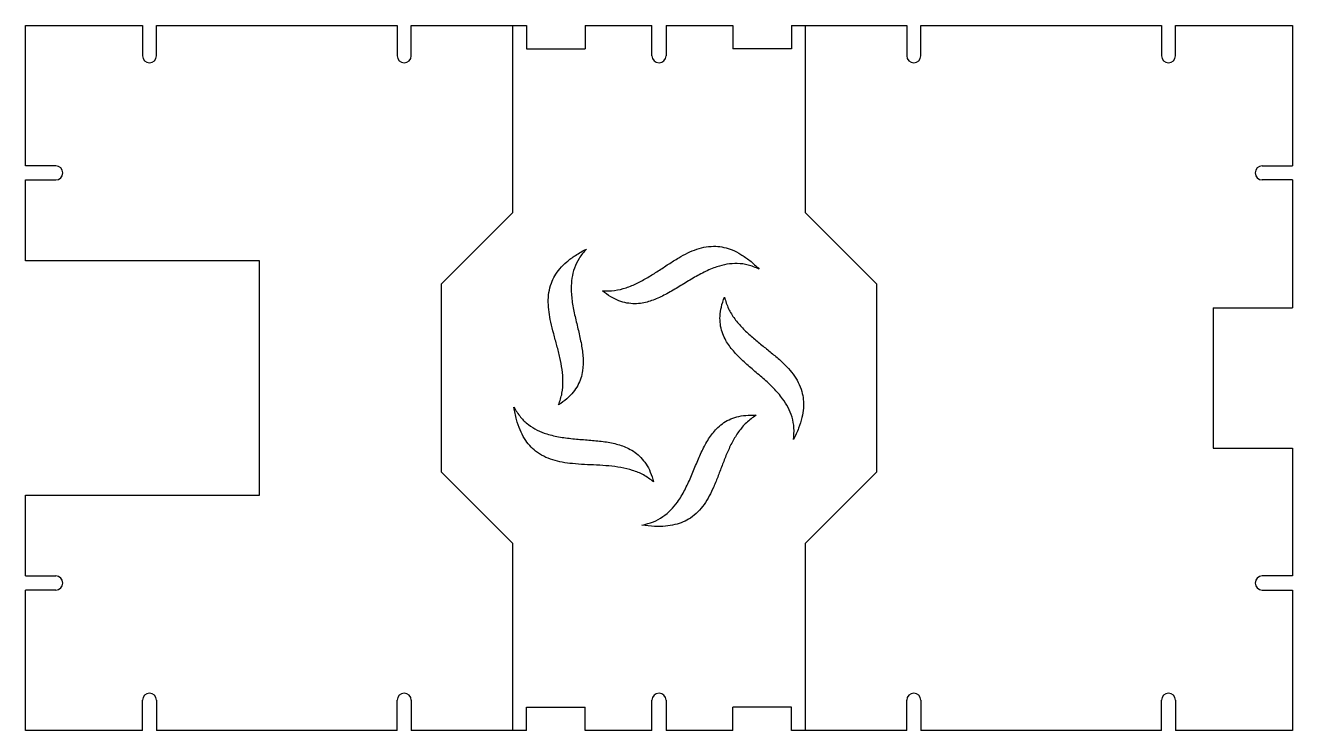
# Model space of a CAD drawing. Header units: millimetres. Extents: x -246 to 295, y -713 to -412.
import ezdxf

# ---------------------------------------------------------------- set-up
doc = ezdxf.new("R2010")
doc.units = ezdxf.units.MM

msp = doc.modelspace()

# ---------------------------------------------------------------- linework, layer by layer
at = {"color": 7, "linetype": 'Continuous', "lineweight": 25}
for p, q in [((-246.45, -471.9), (-246.45, -411.9)), ((-246.45, -411.9), (-196.45, -411.9)), ((-196.45, -411.9), (-196.45, -424.9)), ((-190.45, -424.9), (-190.45, -411.9)), ((-190.45, -411.9), (-87.7, -411.9)), ((-87.7, -411.9), (-87.7, -424.9)), ((-81.7, -411.9), (-32.45, -411.9)), ((-81.7, -424.9), (-81.7, -411.9)), ((-38.45, -411.9), (-38.45, -491.9)), ((-32.45, -411.9), (-32.45, -421.9)), ((-7.45, -411.9), (-7.45, -421.9)), ((-7.45, -411.9), (21.05, -411.9)), ((21.05, -424.9), (21.05, -411.9)), ((27.05, -411.9), (27.05, -424.9)), ((27.05, -411.9), (55.55, -411.9)), ((55.55, -411.9), (55.55, -421.9)), ((80.55, -411.9), (80.55, -421.9)), ((80.55, -411.9), (129.8, -411.9)), ((86.55, -491.9), (86.55, -411.9)), ((129.8, -411.9), (129.8, -424.9)), ((135.8, -424.9), (135.8, -411.9)), ((135.8, -411.9), (238.55, -411.9)), ((238.55, -411.9), (238.55, -424.9)), ((244.55, -424.9), (244.55, -411.9)), ((244.55, -411.9), (294.55, -411.9)), ((294.55, -411.9), (294.55, -471.9)), ((-32.45, -421.9), (-7.45, -421.9)), ((80.55, -421.9), (55.55, -421.9)), ((-233.45, -471.9), (-246.45, -471.9)), ((281.55, -471.9), (294.55, -471.9)), ((-246.45, -512.4), (-246.45, -477.9)), ((-246.45, -477.9), (-233.45, -477.9)), ((294.55, -477.9), (281.55, -477.9)), ((294.55, -477.9), (294.55, -532.4)), ((-38.45, -491.9), (-68.95, -522.4)), ((117.05, -522.4), (86.55, -491.9)), ((-146.45, -512.4), (-246.45, -512.4)), ((-146.45, -612.4), (-146.45, -512.4)), ((-68.95, -522.4), (-68.95, -602.4)), ((117.05, -602.4), (117.05, -522.4)), ((260.55, -532.4), (294.55, -532.4)), ((260.55, -532.4), (260.55, -592.4)), ((260.55, -592.4), (294.55, -592.4)), ((294.55, -592.4), (294.55, -646.9)), ((-68.95, -602.4), (-38.45, -632.9)), ((86.55, -632.9), (117.05, -602.4)), ((-246.45, -646.9), (-246.45, -612.4)), ((-246.45, -612.4), (-146.45, -612.4)), ((-38.45, -632.9), (-38.45, -712.9)), ((86.55, -712.9), (86.55, -632.9)), ((-246.45, -646.9), (-233.45, -646.9)), ((294.55, -646.9), (281.55, -646.9)), ((-246.45, -712.9), (-246.45, -652.9)), ((-233.45, -652.9), (-246.45, -652.9)), ((281.55, -652.9), (294.55, -652.9)), ((294.55, -652.9), (294.55, -712.9)), ((-196.45, -712.9), (-196.45, -699.9)), ((-190.45, -699.9), (-190.45, -712.9)), ((-87.7, -712.9), (-87.7, -699.9)), ((-81.7, -699.9), (-81.7, -712.9)), ((-32.45, -702.9), (-7.45, -702.9)), ((-32.45, -712.9), (-32.45, -702.9)), ((-7.45, -712.9), (-7.45, -702.9)), ((21.05, -712.9), (21.05, -699.9)), ((27.05, -699.9), (27.05, -712.9)), ((80.55, -702.9), (55.55, -702.9)), ((55.55, -712.9), (55.55, -702.9)), ((80.55, -712.9), (80.55, -702.9)), ((129.8, -712.9), (129.8, -699.9)), ((135.8, -699.9), (135.8, -712.9)), ((238.55, -712.9), (238.55, -699.9)), ((244.55, -699.9), (244.55, -712.9)), ((-196.45, -712.9), (-246.45, -712.9)), ((-87.7, -712.9), (-190.45, -712.9)), ((-32.45, -712.9), (-81.7, -712.9)), ((21.05, -712.9), (-7.45, -712.9)), ((55.55, -712.9), (27.05, -712.9)), ((129.8, -712.9), (80.55, -712.9)), ((238.55, -712.9), (135.8, -712.9)), ((294.55, -712.9), (244.55, -712.9))]:
    msp.add_line(p, q, dxfattribs=at)
for centre, start, end in [((-193.45, -424.9), 180, 0), ((-84.7, -424.9), 180, 0), ((24.05, -424.9), 180, 0), ((132.8, -424.9), 180, 360), ((241.55, -424.9), 180, 0), ((-233.45, -474.9), 270, 90), ((281.55, -474.9), 90, 270), ((-233.45, -649.9), 270, 90), ((281.55, -649.9), 90, 270), ((-193.45, -699.9), 0, 180), ((-84.7, -699.9), 0, 180), ((24.05, -699.9), 0, 180), ((132.8, -699.9), 0, 180), ((241.55, -699.9), 0, 180)]:
    msp.add_arc(centre, 3, start, end, dxfattribs=at)
for points, knots in [([(-18.81, -573.87), (-18.25, -572.22), (-17.15, -568.98), (-16.82, -563.82), (-17.23, -558.72), (-18.22, -553.64), (-19.52, -548.59), (-20.92, -543.58), (-22.12, -538.82), (-22.96, -534.32), (-23.32, -530.09), (-23.07, -525.91), (-22.1, -522.1), (-20.46, -518.69), (-18.25, -515.62), (-15.27, -512.68), (-11.48, -509.83), (-8.53, -508.22), (-6.96, -507.36)], [0, 0, 0, 0, 0.069865, 0.137975, 0.206525, 0.276213, 0.346686, 0.417008, 0.486072, 0.544766, 0.601626, 0.657151, 0.712831, 0.759247, 0.809204, 0.864677, 0.92765, 1, 1, 1, 1]), ([(-6.96, -507.36), (-8.06, -508.65), (-10.16, -511.11), (-12.19, -515.41), (-13.27, -519.78), (-13.57, -524.72), (-13.05, -530.21), (-11.83, -536.17), (-10.37, -542.1), (-9.04, -547.95), (-8.23, -553.69), (-8.33, -558.59), (-9.23, -562.55), (-10.56, -565.67), (-12.57, -568.64), (-15.33, -571.48), (-17.6, -573.04), (-18.81, -573.87)], [0, 0, 0, 0, 0.069909, 0.133619, 0.194594, 0.255256, 0.337636, 0.421987, 0.506879, 0.590206, 0.670179, 0.746479, 0.791522, 0.837427, 0.886011, 0.939444, 1, 1, 1, 1]), ([(-0.1, -525.18), (1.64, -525.21), (5.07, -525.26), (10.07, -523.98), (14.8, -522.01), (19.33, -519.5), (23.72, -516.7), (28.06, -513.82), (32.21, -511.2), (36.23, -509.01), (40.14, -507.36), (44.19, -506.31), (48.12, -506.06), (51.87, -506.57), (55.47, -507.72), (59.19, -509.64), (63.07, -512.37), (65.51, -514.67), (66.82, -515.9)], [0, 0, 0, 0, 0.069865, 0.137975, 0.206525, 0.276213, 0.346686, 0.417008, 0.486072, 0.544766, 0.601626, 0.657151, 0.712831, 0.759247, 0.809204, 0.864677, 0.92765, 1, 1, 1, 1]), ([(66.82, -515.9), (65.25, -515.25), (62.26, -514.02), (57.54, -513.42), (53.05, -513.74), (48.26, -514.98), (43.2, -517.18), (37.91, -520.17), (32.72, -523.39), (27.57, -526.46), (22.36, -529.02), (17.67, -530.44), (13.63, -530.8), (10.25, -530.5), (6.8, -529.5), (3.25, -527.76), (1.06, -526.08), (-0.1, -525.18)], [0, 0, 0, 0, 0.069909, 0.133619, 0.194594, 0.255256, 0.337636, 0.421987, 0.506879, 0.590206, 0.670179, 0.746479, 0.791522, 0.837427, 0.886011, 0.939444, 1, 1, 1, 1]), ([(81.49, -588.71), (81.62, -587.02), (81.87, -583.79), (80.99, -579.12), (79.29, -574.95), (76.63, -570.77), (72.98, -566.64), (68.5, -562.53), (63.83, -558.6), (59.32, -554.65), (55.28, -550.48), (52.48, -546.46), (50.88, -542.73), (50.12, -539.42), (50.01, -535.83), (50.57, -531.92), (51.49, -529.32), (51.98, -527.93)], [0, 0, 0, 0, 0.069909, 0.133619, 0.194594, 0.255256, 0.337636, 0.421987, 0.506879, 0.590206, 0.670179, 0.746479, 0.791522, 0.837427, 0.886011, 0.939444, 1, 1, 1, 1]), ([(51.98, -527.93), (52.5, -529.59), (53.51, -532.87), (56.28, -537.24), (59.61, -541.12), (63.39, -544.65), (67.42, -547.97), (71.49, -551.2), (75.26, -554.34), (78.59, -557.49), (81.37, -560.7), (83.62, -564.23), (85.07, -567.88), (85.75, -571.61), (85.76, -575.39), (85.09, -579.52), (83.69, -584.05), (82.26, -587.09), (81.49, -588.71)], [0, 0, 0, 0, 0.069865, 0.137975, 0.206525, 0.276213, 0.346686, 0.417008, 0.486072, 0.544766, 0.601626, 0.657151, 0.712831, 0.759247, 0.809204, 0.864677, 0.92765, 1, 1, 1, 1]), ([(21.71, -606.71), (20.32, -605.67), (17.57, -603.61), (12.77, -601.71), (7.79, -600.52), (2.65, -599.89), (-2.56, -599.57), (-7.75, -599.35), (-12.65, -599.03), (-17.19, -598.44), (-21.32, -597.47), (-25.22, -595.94), (-28.54, -593.84), (-31.28, -591.22), (-33.51, -588.17), (-35.4, -584.43), (-36.93, -579.94), (-37.55, -576.65), (-37.89, -574.88)], [0, 0, 0, 0, 0.069865, 0.137975, 0.206525, 0.276213, 0.346686, 0.417008, 0.486072, 0.544766, 0.601626, 0.657151, 0.712831, 0.759247, 0.809204, 0.864677, 0.92765, 1, 1, 1, 1]), ([(-37.89, -574.88), (-37, -576.33), (-35.3, -579.09), (-31.84, -582.35), (-28.02, -584.72), (-23.41, -586.54), (-18.03, -587.74), (-11.99, -588.42), (-5.9, -588.87), (0.07, -589.41), (5.79, -590.4), (10.42, -592.01), (13.9, -594.09), (16.46, -596.32), (18.67, -599.16), (20.51, -602.66), (21.29, -605.3), (21.71, -606.71)], [0, 0, 0, 0, 0.069909, 0.133619, 0.194594, 0.255256, 0.337636, 0.421987, 0.506879, 0.590206, 0.670179, 0.746479, 0.791522, 0.837427, 0.886011, 0.939444, 1, 1, 1, 1]), ([(16.78, -625.16), (18.43, -624.77), (21.58, -624.01), (25.74, -621.72), (29.19, -618.82), (32.34, -615), (35.14, -610.25), (37.66, -604.71), (39.96, -599.06), (42.32, -593.55), (45.04, -588.42), (48, -584.52), (51.05, -581.84), (53.96, -580.1), (57.34, -578.88), (61.24, -578.21), (64, -578.28), (65.46, -578.32)], [0, 0, 0, 0, 0.069909, 0.133619, 0.194594, 0.255256, 0.337636, 0.421987, 0.506879, 0.590206, 0.670179, 0.746479, 0.791522, 0.837427, 0.886011, 0.939444, 1, 1, 1, 1]), ([(65.46, -578.32), (64.04, -579.32), (61.24, -581.3), (57.94, -585.28), (55.28, -589.65), (53.09, -594.34), (51.17, -599.19), (49.36, -604.06), (47.54, -608.62), (45.57, -612.75), (43.38, -616.39), (40.72, -619.62), (37.69, -622.13), (34.36, -623.93), (30.77, -625.11), (26.63, -625.75), (21.89, -625.82), (18.56, -625.39), (16.78, -625.16)], [0, 0, 0, 0, 0.0698652, 0.1379746, 0.2065246, 0.2762128, 0.3466856, 0.4170079, 0.4860725, 0.5447665, 0.6016257, 0.6571506, 0.7128305, 0.7592466, 0.8092042, 0.8646772, 0.92765, 1, 1, 1, 1])]:
    msp.add_open_spline(points, degree=3, knots=knots, dxfattribs=at)

doc.saveas('drawing.dxf')
